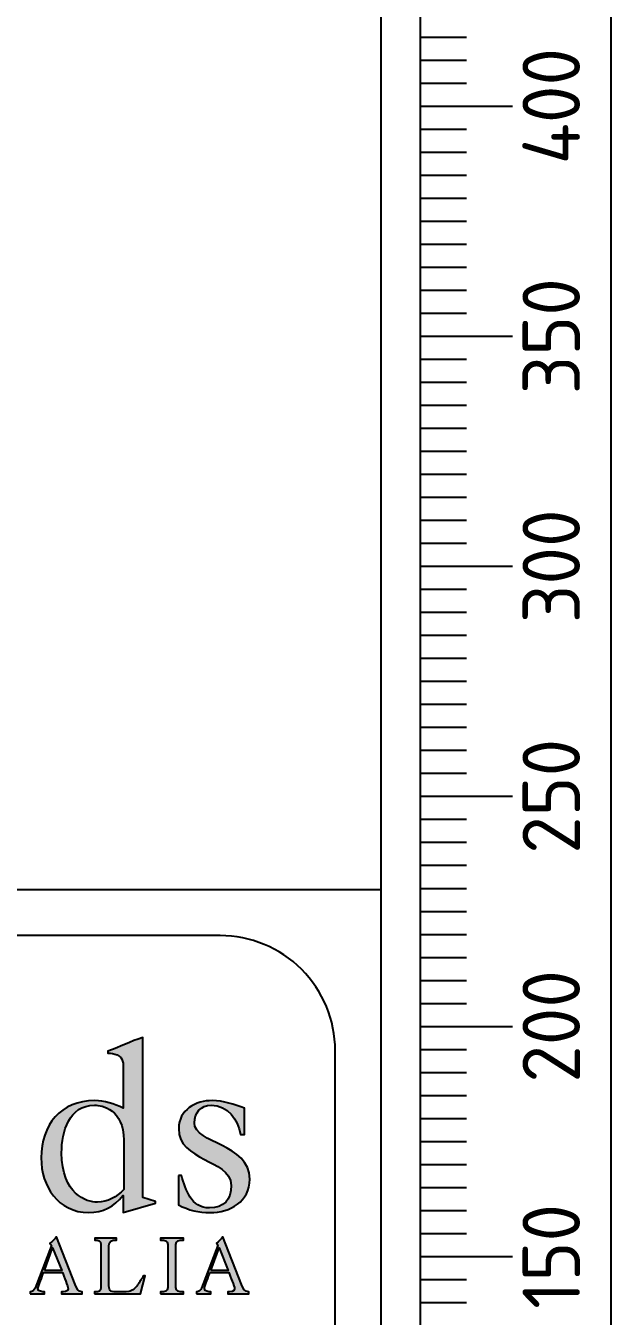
# Model space of a CAD drawing. Extents: x 0 to 1025, y -1312 to 297.
# Drawn here: x 402.78 to 415.5, y 73.57 to 101.61 of the extents above; entities that cross this region are included whole.
import ezdxf
from ezdxf.enums import TextEntityAlignment as Align

# ---------------------------------------------------------------- set-up
doc = ezdxf.new("R2010")
doc.units = 0
doc.header["$LTSCALE"] = 6
doc.header["$MEASUREMENT"] = 0
doc.layers.get('0').update_dxf_attribs({"linetype": 'CONTINUOUS'})
for name, color, linetype in [('L18', 4, 'CONTINUOUS'), ('L25', 1, 'CONTINUOUS'), ('T25', 1, 'CONTINUOUS'), ('TBLK18', 4, 'CONTINUOUS'), ('TBLK25', 1, 'CONTINUOUS'), ('TBLK35', 3, 'CONTINUOUS'), ('TBLK50', 7, 'CONTINUOUS')]:
    doc.layers.add(name, color=color, linetype=linetype)
doc.styles.add('ISO', font='iso3098b.shx')

# ---------------------------------------------------------------- blocks, each defined once
blk = doc.blocks.new('A3BBLK')
at = {"layer": 'TBLK50'}
blk.add_line((415.5, 4.5), (415.5, 292.5), dxfattribs=at)
blk = doc.blocks.new('MR logo')
at = {"layer": 'TBLK18'}
h = blk.add_hatch(color=256, dxfattribs=at)
edge = h.paths.add_edge_path(flags=16)
edge.add_spline(control_points=[(45.623, -9.558), (45.623, -8.212), (44.68, -8.03), (44.347, -8.03), (44.347, -8.03), (43.227, -8.03), (42.919, -9.193), (42.919, -10.099), (42.919, -10.099), (42.919, -11.917), (44.013, -12.25), (44.472, -12.25), (44.472, -12.25), (44.925, -12.25), (45.321, -12.017), (45.623, -11.697), (45.623, -11.697), (45.623, -11.697), (45.623, -9.558), (45.623, -9.558)], knot_values=[0, 0, 0, 0, 0.2, 0.2, 0.2, 0.2, 0.4, 0.4, 0.4, 0.4, 0.6, 0.6, 0.6, 0.6, 0.8, 0.8, 0.8, 0.8, 1, 1, 1, 1], degree=3, periodic=0)
edge = h.paths.add_edge_path()
edge.add_spline(control_points=[(45.601, -6.471), (45.601, -6.226), (45.607, -5.975), (45.33, -5.849), (45.33, -5.849), (45.192, -5.786), (45.085, -5.773), (44.934, -5.773), (44.934, -5.773), (44.934, -5.773), (44.934, -5.679), (44.934, -5.679), (44.934, -5.679), (45.45, -5.497), (45.928, -5.258), (46.443, -5.088), (46.443, -5.088), (46.443, -5.088), (46.443, -12.044), (46.443, -12.044), (46.443, -12.044), (46.443, -12.044), (47.003, -12.213), (47.003, -12.213), (47.003, -12.213), (47.003, -12.213), (47.003, -12.289), (47.003, -12.289), (47.003, -12.289), (47.003, -12.289), (45.601, -12.698), (45.601, -12.698), (45.601, -12.698), (45.601, -12.698), (45.601, -11.962), (45.601, -11.962), (45.601, -11.962), (45.601, -11.962), (45.576, -11.962), (45.576, -11.962), (45.576, -11.962), (45.211, -12.44), (44.72, -12.698), (44.098, -12.698), (44.098, -12.698), (42.771, -12.698), (42.028, -11.553), (42.028, -10.32), (42.028, -10.32), (42.028, -8.893), (42.884, -7.83), (44.355, -7.83), (44.355, -7.83), (44.783, -7.83), (45.198, -7.968), (45.601, -8.163), (45.601, -8.163), (45.601, -8.163), (45.601, -6.471), (45.601, -6.471)], knot_values=[0, 0, 0, 0, 0.066667, 0.066667, 0.066667, 0.066667, 0.133333, 0.133333, 0.133333, 0.133333, 0.2, 0.2, 0.2, 0.2, 0.266667, 0.266667, 0.266667, 0.266667, 0.333333, 0.333333, 0.333333, 0.333333, 0.4, 0.4, 0.4, 0.4, 0.466667, 0.466667, 0.466667, 0.466667, 0.533333, 0.533333, 0.533333, 0.533333, 0.6, 0.6, 0.6, 0.6, 0.666667, 0.666667, 0.666667, 0.666667, 0.733333, 0.733333, 0.733333, 0.733333, 0.8, 0.8, 0.8, 0.8, 0.866667, 0.866667, 0.866667, 0.866667, 0.933333, 0.933333, 0.933333, 0.933333, 1, 1, 1, 1], degree=3, periodic=0)
h = blk.add_hatch(color=256, dxfattribs=at)
edge = h.paths.add_edge_path()
edge.add_spline(control_points=[(47.997, -11.088), (47.997, -11.088), (48.129, -11.088), (48.129, -11.088), (48.129, -11.088), (48.324, -11.723), (48.538, -12.497), (49.349, -12.497), (49.349, -12.497), (49.972, -12.497), (50.286, -12.144), (50.286, -11.528), (50.286, -11.528), (50.286, -10.874), (49.62, -10.673), (49.135, -10.396), (49.135, -10.396), (48.538, -10.05), (48.009, -9.792), (48.009, -9.044), (48.009, -9.044), (48.009, -8.239), (48.752, -7.83), (49.469, -7.83), (49.469, -7.83), (49.953, -7.83), (50.425, -8.006), (50.871, -8.163), (50.871, -8.163), (50.871, -8.163), (50.871, -9.302), (50.871, -9.302), (50.871, -9.302), (50.871, -9.302), (50.701, -9.302), (50.701, -9.302), (50.701, -9.302), (50.576, -8.66), (50.142, -8.037), (49.425, -8.037), (49.425, -8.037), (48.978, -8.037), (48.689, -8.358), (48.689, -8.798), (48.689, -8.798), (48.689, -9.717), (51.097, -9.685), (51.097, -11.251), (51.097, -11.251), (51.097, -12.226), (50.248, -12.698), (49.374, -12.698), (49.374, -12.698), (48.89, -12.698), (48.431, -12.603), (47.997, -12.358), (47.997, -12.358), (47.997, -12.358), (47.997, -11.088), (47.997, -11.088)], knot_values=[0, 0, 0, 0, 0.066667, 0.066667, 0.066667, 0.066667, 0.133333, 0.133333, 0.133333, 0.133333, 0.2, 0.2, 0.2, 0.2, 0.266667, 0.266667, 0.266667, 0.266667, 0.333333, 0.333333, 0.333333, 0.333333, 0.4, 0.4, 0.4, 0.4, 0.466667, 0.466667, 0.466667, 0.466667, 0.533333, 0.533333, 0.533333, 0.533333, 0.6, 0.6, 0.6, 0.6, 0.666667, 0.666667, 0.666667, 0.666667, 0.733333, 0.733333, 0.733333, 0.733333, 0.8, 0.8, 0.8, 0.8, 0.866667, 0.866667, 0.866667, 0.866667, 0.933333, 0.933333, 0.933333, 0.933333, 1, 1, 1, 1], degree=3, periodic=0)
h = blk.add_hatch(color=256, dxfattribs=at)
edge = h.paths.add_edge_path(flags=16)
edge.add_spline(control_points=[(42.167, -15.213), (42.167, -15.213), (42.921, -15.213), (42.921, -15.213), (42.921, -15.213), (42.921, -15.213), (42.525, -14.232), (42.525, -14.232), (42.525, -14.232), (42.525, -14.232), (42.167, -15.213), (42.167, -15.213)], knot_values=[0, 0, 0, 0, 0.333333, 0.333333, 0.333333, 0.333333, 0.666667, 0.666667, 0.666667, 0.666667, 1, 1, 1, 1], degree=3, periodic=0)
edge = h.paths.add_edge_path()
edge.add_spline(control_points=[(41.544, -16.226), (41.544, -16.226), (41.544, -16.151), (41.544, -16.151), (41.544, -16.151), (41.645, -16.144), (41.733, -16.075), (41.764, -15.981), (41.764, -15.981), (41.764, -15.981), (42.475, -14.132), (42.475, -14.132), (42.475, -14.132), (42.475, -14.132), (42.412, -14.025), (42.412, -14.025), (42.412, -14.025), (42.525, -13.962), (42.613, -13.855), (42.695, -13.754), (42.695, -13.754), (42.695, -13.754), (43.506, -15.83), (43.506, -15.83), (43.506, -15.83), (43.588, -16.031), (43.626, -16.119), (43.815, -16.151), (43.815, -16.151), (43.815, -16.151), (43.815, -16.226), (43.815, -16.226), (43.815, -16.226), (43.815, -16.226), (42.909, -16.226), (42.909, -16.226), (42.909, -16.226), (42.909, -16.226), (42.909, -16.151), (42.909, -16.151), (42.909, -16.151), (43.01, -16.151), (43.198, -16.151), (43.198, -16.012), (43.198, -16.012), (43.198, -15.912), (43.003, -15.465), (42.959, -15.308), (42.959, -15.308), (42.959, -15.308), (42.129, -15.308), (42.129, -15.308), (42.129, -15.308), (42.091, -15.434), (41.89, -15.912), (41.89, -16), (41.89, -16), (41.89, -16.138), (42.072, -16.138), (42.173, -16.151), (42.173, -16.151), (42.173, -16.151), (42.173, -16.226), (42.173, -16.226), (42.173, -16.226), (42.173, -16.226), (41.544, -16.226), (41.544, -16.226)], knot_values=[0, 0, 0, 0, 0.058824, 0.058824, 0.058824, 0.058824, 0.117647, 0.117647, 0.117647, 0.117647, 0.176471, 0.176471, 0.176471, 0.176471, 0.235294, 0.235294, 0.235294, 0.235294, 0.294118, 0.294118, 0.294118, 0.294118, 0.352941, 0.352941, 0.352941, 0.352941, 0.411765, 0.411765, 0.411765, 0.411765, 0.470588, 0.470588, 0.470588, 0.470588, 0.529412, 0.529412, 0.529412, 0.529412, 0.588235, 0.588235, 0.588235, 0.588235, 0.647059, 0.647059, 0.647059, 0.647059, 0.705882, 0.705882, 0.705882, 0.705882, 0.764706, 0.764706, 0.764706, 0.764706, 0.823529, 0.823529, 0.823529, 0.823529, 0.882353, 0.882353, 0.882353, 0.882353, 0.941176, 0.941176, 0.941176, 0.941176, 1, 1, 1, 1], degree=3, periodic=0)
h = blk.add_hatch(color=256, dxfattribs=at)
edge = h.paths.add_edge_path()
edge.add_spline(control_points=[(44.349, -16.226), (44.349, -16.226), (44.349, -16.151), (44.349, -16.151), (44.349, -16.151), (44.544, -16.151), (44.626, -16.132), (44.626, -15.956), (44.626, -15.956), (44.626, -15.956), (44.626, -14.088), (44.626, -14.088), (44.626, -14.088), (44.626, -13.912), (44.5, -13.893), (44.362, -13.893), (44.362, -13.893), (44.362, -13.893), (44.362, -13.817), (44.362, -13.817), (44.362, -13.817), (44.362, -13.817), (45.311, -13.817), (45.311, -13.817), (45.311, -13.817), (45.311, -13.817), (45.311, -13.893), (45.311, -13.893), (45.311, -13.893), (45.072, -13.893), (44.978, -13.949), (44.978, -14.125), (44.978, -14.125), (44.978, -14.125), (44.978, -15.874), (44.978, -15.874), (44.978, -15.874), (44.978, -16.144), (45.066, -16.151), (45.406, -16.151), (45.406, -16.151), (45.544, -16.151), (45.695, -16.151), (45.833, -16.125), (45.833, -16.125), (46.022, -16.094), (46.116, -15.987), (46.223, -15.842), (46.223, -15.842), (46.311, -15.717), (46.393, -15.585), (46.475, -15.446), (46.475, -15.446), (46.475, -15.446), (46.544, -15.446), (46.544, -15.446), (46.544, -15.446), (46.544, -15.446), (46.349, -16.226), (46.349, -16.226), (46.349, -16.226), (46.349, -16.226), (44.349, -16.226), (44.349, -16.226)], knot_values=[0, 0, 0, 0, 0.0625, 0.0625, 0.0625, 0.0625, 0.125, 0.125, 0.125, 0.125, 0.1875, 0.1875, 0.1875, 0.1875, 0.25, 0.25, 0.25, 0.25, 0.3125, 0.3125, 0.3125, 0.3125, 0.375, 0.375, 0.375, 0.375, 0.4375, 0.4375, 0.4375, 0.4375, 0.5, 0.5, 0.5, 0.5, 0.5625, 0.5625, 0.5625, 0.5625, 0.625, 0.625, 0.625, 0.625, 0.6875, 0.6875, 0.6875, 0.6875, 0.75, 0.75, 0.75, 0.75, 0.8125, 0.8125, 0.8125, 0.8125, 0.875, 0.875, 0.875, 0.875, 0.9375, 0.9375, 0.9375, 0.9375, 1, 1, 1, 1], degree=3, periodic=0)
h = blk.add_hatch(color=256, dxfattribs=at)
edge = h.paths.add_edge_path()
edge.add_spline(control_points=[(47.217, -16.226), (47.217, -16.226), (47.217, -16.151), (47.217, -16.151), (47.217, -16.151), (47.406, -16.151), (47.531, -16.132), (47.531, -15.956), (47.531, -15.956), (47.531, -15.956), (47.531, -14.088), (47.531, -14.088), (47.531, -14.088), (47.531, -13.912), (47.406, -13.893), (47.217, -13.893), (47.217, -13.893), (47.217, -13.893), (47.217, -13.817), (47.217, -13.817), (47.217, -13.817), (47.217, -13.817), (48.211, -13.817), (48.211, -13.817), (48.211, -13.817), (48.211, -13.817), (48.211, -13.893), (48.211, -13.893), (48.211, -13.893), (48.009, -13.893), (47.884, -13.912), (47.884, -14.088), (47.884, -14.088), (47.884, -14.088), (47.884, -15.956), (47.884, -15.956), (47.884, -15.956), (47.884, -16.132), (48.009, -16.151), (48.211, -16.151), (48.211, -16.151), (48.211, -16.151), (48.211, -16.226), (48.211, -16.226), (48.211, -16.226), (48.211, -16.226), (47.217, -16.226), (47.217, -16.226)], knot_values=[0, 0, 0, 0, 0.083333, 0.083333, 0.083333, 0.083333, 0.166667, 0.166667, 0.166667, 0.166667, 0.25, 0.25, 0.25, 0.25, 0.333333, 0.333333, 0.333333, 0.333333, 0.416667, 0.416667, 0.416667, 0.416667, 0.5, 0.5, 0.5, 0.5, 0.583333, 0.583333, 0.583333, 0.583333, 0.666667, 0.666667, 0.666667, 0.666667, 0.75, 0.75, 0.75, 0.75, 0.833333, 0.833333, 0.833333, 0.833333, 0.916667, 0.916667, 0.916667, 0.916667, 1, 1, 1, 1], degree=3, periodic=0)
h = blk.add_hatch(color=256, dxfattribs=at)
edge = h.paths.add_edge_path()
edge.add_spline(control_points=[(48.777, -16.226), (48.777, -16.226), (48.777, -16.151), (48.777, -16.151), (48.777, -16.151), (48.877, -16.144), (48.965, -16.075), (48.997, -15.981), (48.997, -15.981), (48.997, -15.981), (49.708, -14.132), (49.708, -14.132), (49.708, -14.132), (49.708, -14.132), (49.645, -14.025), (49.645, -14.025), (49.645, -14.025), (49.764, -13.962), (49.846, -13.855), (49.928, -13.754), (49.928, -13.754), (49.928, -13.754), (50.745, -15.83), (50.745, -15.83), (50.745, -15.83), (50.821, -16.031), (50.865, -16.119), (51.053, -16.151), (51.053, -16.151), (51.053, -16.151), (51.053, -16.226), (51.053, -16.226), (51.053, -16.226), (51.053, -16.226), (50.142, -16.226), (50.142, -16.226), (50.142, -16.226), (50.142, -16.226), (50.142, -16.151), (50.142, -16.151), (50.142, -16.151), (50.248, -16.151), (50.437, -16.151), (50.437, -16.012), (50.437, -16.012), (50.437, -15.912), (50.242, -15.465), (50.192, -15.308), (50.192, -15.308), (50.192, -15.308), (49.362, -15.308), (49.362, -15.308), (49.362, -15.308), (49.324, -15.434), (49.123, -15.912), (49.123, -16), (49.123, -16), (49.123, -16.138), (49.311, -16.138), (49.406, -16.151), (49.406, -16.151), (49.406, -16.151), (49.406, -16.226), (49.406, -16.226), (49.406, -16.226), (49.406, -16.226), (48.777, -16.226), (48.777, -16.226)], knot_values=[0, 0, 0, 0, 0.058824, 0.058824, 0.058824, 0.058824, 0.117647, 0.117647, 0.117647, 0.117647, 0.176471, 0.176471, 0.176471, 0.176471, 0.235294, 0.235294, 0.235294, 0.235294, 0.294118, 0.294118, 0.294118, 0.294118, 0.352941, 0.352941, 0.352941, 0.352941, 0.411765, 0.411765, 0.411765, 0.411765, 0.470588, 0.470588, 0.470588, 0.470588, 0.529412, 0.529412, 0.529412, 0.529412, 0.588235, 0.588235, 0.588235, 0.588235, 0.647059, 0.647059, 0.647059, 0.647059, 0.705882, 0.705882, 0.705882, 0.705882, 0.764706, 0.764706, 0.764706, 0.764706, 0.823529, 0.823529, 0.823529, 0.823529, 0.882353, 0.882353, 0.882353, 0.882353, 0.941176, 0.941176, 0.941176, 0.941176, 1, 1, 1, 1], degree=3, periodic=0)
edge = h.paths.add_edge_path(flags=16)
edge.add_spline(control_points=[(49.399, -15.213), (49.399, -15.213), (50.154, -15.213), (50.154, -15.213), (50.154, -15.213), (50.154, -15.213), (49.764, -14.232), (49.764, -14.232), (49.764, -14.232), (49.764, -14.232), (49.399, -15.213), (49.399, -15.213)], knot_values=[0, 0, 0, 0, 0.333333, 0.333333, 0.333333, 0.333333, 0.666667, 0.666667, 0.666667, 0.666667, 1, 1, 1, 1], degree=3, periodic=0)
for points, knots in [([(45.601, -6.471), (45.601, -6.226), (45.607, -5.975), (45.33, -5.849), (45.33, -5.849), (45.192, -5.786), (45.085, -5.773), (44.934, -5.773), (44.934, -5.773), (44.934, -5.773), (44.934, -5.679), (44.934, -5.679), (44.934, -5.679), (45.45, -5.497), (45.928, -5.258), (46.443, -5.088), (46.443, -5.088), (46.443, -5.088), (46.443, -12.044), (46.443, -12.044), (46.443, -12.044), (46.443, -12.044), (47.003, -12.213), (47.003, -12.213), (47.003, -12.213), (47.003, -12.213), (47.003, -12.289), (47.003, -12.289), (47.003, -12.289), (47.003, -12.289), (45.601, -12.698), (45.601, -12.698), (45.601, -12.698), (45.601, -12.698), (45.601, -11.962), (45.601, -11.962), (45.601, -11.962), (45.601, -11.962), (45.576, -11.962), (45.576, -11.962), (45.576, -11.962), (45.211, -12.44), (44.72, -12.698), (44.098, -12.698), (44.098, -12.698), (42.771, -12.698), (42.028, -11.553), (42.028, -10.32), (42.028, -10.32), (42.028, -8.893), (42.884, -7.83), (44.355, -7.83), (44.355, -7.83), (44.783, -7.83), (45.198, -7.968), (45.601, -8.163), (45.601, -8.163), (45.601, -8.163), (45.601, -6.471), (45.601, -6.471)], [0, 0, 0, 0, 0.066667, 0.066667, 0.066667, 0.066667, 0.133333, 0.133333, 0.133333, 0.133333, 0.2, 0.2, 0.2, 0.2, 0.266667, 0.266667, 0.266667, 0.266667, 0.333333, 0.333333, 0.333333, 0.333333, 0.4, 0.4, 0.4, 0.4, 0.466667, 0.466667, 0.466667, 0.466667, 0.533333, 0.533333, 0.533333, 0.533333, 0.6, 0.6, 0.6, 0.6, 0.666667, 0.666667, 0.666667, 0.666667, 0.733333, 0.733333, 0.733333, 0.733333, 0.8, 0.8, 0.8, 0.8, 0.866667, 0.866667, 0.866667, 0.866667, 0.933333, 0.933333, 0.933333, 0.933333, 1, 1, 1, 1]), ([(47.997, -11.088), (47.997, -11.088), (48.129, -11.088), (48.129, -11.088), (48.129, -11.088), (48.324, -11.723), (48.538, -12.497), (49.349, -12.497), (49.349, -12.497), (49.972, -12.497), (50.286, -12.144), (50.286, -11.528), (50.286, -11.528), (50.286, -10.874), (49.62, -10.673), (49.135, -10.396), (49.135, -10.396), (48.538, -10.05), (48.009, -9.792), (48.009, -9.044), (48.009, -9.044), (48.009, -8.239), (48.752, -7.83), (49.469, -7.83), (49.469, -7.83), (49.953, -7.83), (50.425, -8.006), (50.871, -8.163), (50.871, -8.163), (50.871, -8.163), (50.871, -9.302), (50.871, -9.302), (50.871, -9.302), (50.871, -9.302), (50.701, -9.302), (50.701, -9.302), (50.701, -9.302), (50.576, -8.66), (50.142, -8.037), (49.425, -8.037), (49.425, -8.037), (48.978, -8.037), (48.689, -8.358), (48.689, -8.798), (48.689, -8.798), (48.689, -9.717), (51.097, -9.685), (51.097, -11.251), (51.097, -11.251), (51.097, -12.226), (50.248, -12.698), (49.374, -12.698), (49.374, -12.698), (48.89, -12.698), (48.431, -12.603), (47.997, -12.358), (47.997, -12.358), (47.997, -12.358), (47.997, -11.088), (47.997, -11.088)], [0, 0, 0, 0, 0.066667, 0.066667, 0.066667, 0.066667, 0.133333, 0.133333, 0.133333, 0.133333, 0.2, 0.2, 0.2, 0.2, 0.266667, 0.266667, 0.266667, 0.266667, 0.333333, 0.333333, 0.333333, 0.333333, 0.4, 0.4, 0.4, 0.4, 0.466667, 0.466667, 0.466667, 0.466667, 0.533333, 0.533333, 0.533333, 0.533333, 0.6, 0.6, 0.6, 0.6, 0.666667, 0.666667, 0.666667, 0.666667, 0.733333, 0.733333, 0.733333, 0.733333, 0.8, 0.8, 0.8, 0.8, 0.866667, 0.866667, 0.866667, 0.866667, 0.933333, 0.933333, 0.933333, 0.933333, 1, 1, 1, 1]), ([(45.623, -9.558), (45.623, -8.212), (44.68, -8.03), (44.347, -8.03), (44.347, -8.03), (43.227, -8.03), (42.919, -9.193), (42.919, -10.099), (42.919, -10.099), (42.919, -11.917), (44.013, -12.25), (44.472, -12.25), (44.472, -12.25), (44.925, -12.25), (45.321, -12.017), (45.623, -11.697), (45.623, -11.697), (45.623, -11.697), (45.623, -9.558), (45.623, -9.558)], [0, 0, 0, 0, 0.2, 0.2, 0.2, 0.2, 0.4, 0.4, 0.4, 0.4, 0.6, 0.6, 0.6, 0.6, 0.8, 0.8, 0.8, 0.8, 1, 1, 1, 1]), ([(41.544, -16.226), (41.544, -16.226), (41.544, -16.151), (41.544, -16.151), (41.544, -16.151), (41.645, -16.144), (41.733, -16.075), (41.764, -15.981), (41.764, -15.981), (41.764, -15.981), (42.475, -14.132), (42.475, -14.132), (42.475, -14.132), (42.475, -14.132), (42.412, -14.025), (42.412, -14.025), (42.412, -14.025), (42.525, -13.962), (42.613, -13.855), (42.695, -13.754), (42.695, -13.754), (42.695, -13.754), (43.506, -15.83), (43.506, -15.83), (43.506, -15.83), (43.588, -16.031), (43.626, -16.119), (43.815, -16.151), (43.815, -16.151), (43.815, -16.151), (43.815, -16.226), (43.815, -16.226), (43.815, -16.226), (43.815, -16.226), (42.909, -16.226), (42.909, -16.226), (42.909, -16.226), (42.909, -16.226), (42.909, -16.151), (42.909, -16.151), (42.909, -16.151), (43.01, -16.151), (43.198, -16.151), (43.198, -16.012), (43.198, -16.012), (43.198, -15.912), (43.003, -15.465), (42.959, -15.308), (42.959, -15.308), (42.959, -15.308), (42.129, -15.308), (42.129, -15.308), (42.129, -15.308), (42.091, -15.434), (41.89, -15.912), (41.89, -16), (41.89, -16), (41.89, -16.138), (42.072, -16.138), (42.173, -16.151), (42.173, -16.151), (42.173, -16.151), (42.173, -16.226), (42.173, -16.226), (42.173, -16.226), (42.173, -16.226), (41.544, -16.226), (41.544, -16.226)], [0, 0, 0, 0, 0.058824, 0.058824, 0.058824, 0.058824, 0.117647, 0.117647, 0.117647, 0.117647, 0.176471, 0.176471, 0.176471, 0.176471, 0.235294, 0.235294, 0.235294, 0.235294, 0.294118, 0.294118, 0.294118, 0.294118, 0.352941, 0.352941, 0.352941, 0.352941, 0.411765, 0.411765, 0.411765, 0.411765, 0.470588, 0.470588, 0.470588, 0.470588, 0.529412, 0.529412, 0.529412, 0.529412, 0.588235, 0.588235, 0.588235, 0.588235, 0.647059, 0.647059, 0.647059, 0.647059, 0.705882, 0.705882, 0.705882, 0.705882, 0.764706, 0.764706, 0.764706, 0.764706, 0.823529, 0.823529, 0.823529, 0.823529, 0.882353, 0.882353, 0.882353, 0.882353, 0.941176, 0.941176, 0.941176, 0.941176, 1, 1, 1, 1]), ([(44.349, -16.226), (44.349, -16.226), (44.349, -16.151), (44.349, -16.151), (44.349, -16.151), (44.544, -16.151), (44.626, -16.132), (44.626, -15.956), (44.626, -15.956), (44.626, -15.956), (44.626, -14.088), (44.626, -14.088), (44.626, -14.088), (44.626, -13.912), (44.5, -13.893), (44.362, -13.893), (44.362, -13.893), (44.362, -13.893), (44.362, -13.817), (44.362, -13.817), (44.362, -13.817), (44.362, -13.817), (45.311, -13.817), (45.311, -13.817), (45.311, -13.817), (45.311, -13.817), (45.311, -13.893), (45.311, -13.893), (45.311, -13.893), (45.072, -13.893), (44.978, -13.949), (44.978, -14.125), (44.978, -14.125), (44.978, -14.125), (44.978, -15.874), (44.978, -15.874), (44.978, -15.874), (44.978, -16.144), (45.066, -16.151), (45.406, -16.151), (45.406, -16.151), (45.544, -16.151), (45.695, -16.151), (45.833, -16.125), (45.833, -16.125), (46.022, -16.094), (46.116, -15.987), (46.223, -15.842), (46.223, -15.842), (46.311, -15.717), (46.393, -15.585), (46.475, -15.446), (46.475, -15.446), (46.475, -15.446), (46.544, -15.446), (46.544, -15.446), (46.544, -15.446), (46.544, -15.446), (46.349, -16.226), (46.349, -16.226), (46.349, -16.226), (46.349, -16.226), (44.349, -16.226), (44.349, -16.226)], [0, 0, 0, 0, 0.0625, 0.0625, 0.0625, 0.0625, 0.125, 0.125, 0.125, 0.125, 0.1875, 0.1875, 0.1875, 0.1875, 0.25, 0.25, 0.25, 0.25, 0.3125, 0.3125, 0.3125, 0.3125, 0.375, 0.375, 0.375, 0.375, 0.4375, 0.4375, 0.4375, 0.4375, 0.5, 0.5, 0.5, 0.5, 0.5625, 0.5625, 0.5625, 0.5625, 0.625, 0.625, 0.625, 0.625, 0.6875, 0.6875, 0.6875, 0.6875, 0.75, 0.75, 0.75, 0.75, 0.8125, 0.8125, 0.8125, 0.8125, 0.875, 0.875, 0.875, 0.875, 0.9375, 0.9375, 0.9375, 0.9375, 1, 1, 1, 1]), ([(47.217, -16.226), (47.217, -16.226), (47.217, -16.151), (47.217, -16.151), (47.217, -16.151), (47.406, -16.151), (47.531, -16.132), (47.531, -15.956), (47.531, -15.956), (47.531, -15.956), (47.531, -14.088), (47.531, -14.088), (47.531, -14.088), (47.531, -13.912), (47.406, -13.893), (47.217, -13.893), (47.217, -13.893), (47.217, -13.893), (47.217, -13.817), (47.217, -13.817), (47.217, -13.817), (47.217, -13.817), (48.211, -13.817), (48.211, -13.817), (48.211, -13.817), (48.211, -13.817), (48.211, -13.893), (48.211, -13.893), (48.211, -13.893), (48.009, -13.893), (47.884, -13.912), (47.884, -14.088), (47.884, -14.088), (47.884, -14.088), (47.884, -15.956), (47.884, -15.956), (47.884, -15.956), (47.884, -16.132), (48.009, -16.151), (48.211, -16.151), (48.211, -16.151), (48.211, -16.151), (48.211, -16.226), (48.211, -16.226), (48.211, -16.226), (48.211, -16.226), (47.217, -16.226), (47.217, -16.226)], [0, 0, 0, 0, 0.083333, 0.083333, 0.083333, 0.083333, 0.166667, 0.166667, 0.166667, 0.166667, 0.25, 0.25, 0.25, 0.25, 0.333333, 0.333333, 0.333333, 0.333333, 0.416667, 0.416667, 0.416667, 0.416667, 0.5, 0.5, 0.5, 0.5, 0.583333, 0.583333, 0.583333, 0.583333, 0.666667, 0.666667, 0.666667, 0.666667, 0.75, 0.75, 0.75, 0.75, 0.833333, 0.833333, 0.833333, 0.833333, 0.916667, 0.916667, 0.916667, 0.916667, 1, 1, 1, 1]), ([(48.777, -16.226), (48.777, -16.226), (48.777, -16.151), (48.777, -16.151), (48.777, -16.151), (48.877, -16.144), (48.965, -16.075), (48.997, -15.981), (48.997, -15.981), (48.997, -15.981), (49.708, -14.132), (49.708, -14.132), (49.708, -14.132), (49.708, -14.132), (49.645, -14.025), (49.645, -14.025), (49.645, -14.025), (49.764, -13.962), (49.846, -13.855), (49.928, -13.754), (49.928, -13.754), (49.928, -13.754), (50.745, -15.83), (50.745, -15.83), (50.745, -15.83), (50.821, -16.031), (50.865, -16.119), (51.053, -16.151), (51.053, -16.151), (51.053, -16.151), (51.053, -16.226), (51.053, -16.226), (51.053, -16.226), (51.053, -16.226), (50.142, -16.226), (50.142, -16.226), (50.142, -16.226), (50.142, -16.226), (50.142, -16.151), (50.142, -16.151), (50.142, -16.151), (50.248, -16.151), (50.437, -16.151), (50.437, -16.012), (50.437, -16.012), (50.437, -15.912), (50.242, -15.465), (50.192, -15.308), (50.192, -15.308), (50.192, -15.308), (49.362, -15.308), (49.362, -15.308), (49.362, -15.308), (49.324, -15.434), (49.123, -15.912), (49.123, -16), (49.123, -16), (49.123, -16.138), (49.311, -16.138), (49.406, -16.151), (49.406, -16.151), (49.406, -16.151), (49.406, -16.226), (49.406, -16.226), (49.406, -16.226), (49.406, -16.226), (48.777, -16.226), (48.777, -16.226)], [0, 0, 0, 0, 0.058824, 0.058824, 0.058824, 0.058824, 0.117647, 0.117647, 0.117647, 0.117647, 0.176471, 0.176471, 0.176471, 0.176471, 0.235294, 0.235294, 0.235294, 0.235294, 0.294118, 0.294118, 0.294118, 0.294118, 0.352941, 0.352941, 0.352941, 0.352941, 0.411765, 0.411765, 0.411765, 0.411765, 0.470588, 0.470588, 0.470588, 0.470588, 0.529412, 0.529412, 0.529412, 0.529412, 0.588235, 0.588235, 0.588235, 0.588235, 0.647059, 0.647059, 0.647059, 0.647059, 0.705882, 0.705882, 0.705882, 0.705882, 0.764706, 0.764706, 0.764706, 0.764706, 0.823529, 0.823529, 0.823529, 0.823529, 0.882353, 0.882353, 0.882353, 0.882353, 0.941176, 0.941176, 0.941176, 0.941176, 1, 1, 1, 1]), ([(42.167, -15.213), (42.167, -15.213), (42.921, -15.213), (42.921, -15.213), (42.921, -15.213), (42.921, -15.213), (42.525, -14.232), (42.525, -14.232), (42.525, -14.232), (42.525, -14.232), (42.167, -15.213), (42.167, -15.213)], [0, 0, 0, 0, 0.333333, 0.333333, 0.333333, 0.333333, 0.666667, 0.666667, 0.666667, 0.666667, 1, 1, 1, 1]), ([(49.399, -15.213), (49.399, -15.213), (50.154, -15.213), (50.154, -15.213), (50.154, -15.213), (50.154, -15.213), (49.764, -14.232), (49.764, -14.232), (49.764, -14.232), (49.764, -14.232), (49.399, -15.213), (49.399, -15.213)], [0, 0, 0, 0, 0.333333, 0.333333, 0.333333, 0.333333, 0.666667, 0.666667, 0.666667, 0.666667, 1, 1, 1, 1])]:
    blk.add_open_spline(points, degree=3, knots=knots, dxfattribs=at)
blk = doc.blocks.new('a3_in_vtblk std dwg')
at = {"layer": 'TBLK35'}
for p, q in [((410.5, 37), (410.5, 292.5)), ((352.5, 82.841), (410.5, 82.841))]:
    blk.add_line(p, q, dxfattribs=at)
at = {"layer": 'TBLK50'}
blk.add_lwpolyline([(409.5, 40.5), (409.5, 79.341, 0.414214), (407, 81.841), (356, 81.841, 0.414214), (353.5, 79.341), (353.5, 40.5, 0.414214), (356, 38), (407, 38, 0.414214)], format="xyb", close=True, dxfattribs=at)
blk.add_blockref('A3BBLK', (0, 0))
at = {"xscale": 0.5, "yscale": 0.5}
blk.add_blockref('MR logo', (382.095, 82.171), dxfattribs=at)
at = {"layer": 'TBLK18', "style": 'ISO'}
blk.add_attdef('MR_DIRECTORATE', text='', height=1.5, dxfattribs=at).set_placement((381.5, 68.119), align=Align.CENTER)
for tag, p in [('STREET_NAME', (355.514, 62.1)), ('SUBURB_POSTCODE', (388.488, 62.1)), ('TELEPHONE_NO.', (368.306, 59.836)), ('FAX_NO.', (393.555, 59.836))]:
    blk.add_attdef(tag, p, '', height=1.5, dxfattribs=at)
at = {"layer": 'TBLK25', "style": 'ISO'}
for tag, height, p in [('MR_BRANCH', 2, (381.5, 65.199)), ('ROAD_SECTION', 1.75, (384.5, 29.162)), ('SLK', 1.75, (384.5, 26.108)), ('CHAINAGE', 1.75, (384.5, 19.205))]:
    blk.add_attdef(tag, text='', height=height, dxfattribs=at).set_placement(p, align=Align.CENTER)
for tag, p, height in [('FILE_NUMBER', (371.773, 54.237), 2.5), ('DESIGNED_/_DRAWN', (371.773, 49.487), 2), ('VERIFIED', (371.773, 44.487), 2), ('APPROVED', (371.773, 39.487), 2), ('LOCAL_AUTHORITY', (370.48, 16.733), 1.25)]:
    blk.add_attdef(tag, p, '', height=height, dxfattribs=at)
at = {"layer": 'TBLK35', "style": 'ISO', "width": 0.9}
for tag, p in [('ROAD_PROJECT&NUMBER', (384.5, 32.231)), ('DRAWING_DESCRIPTION', (384.5, 22.288))]:
    blk.add_attdef(tag, text='', height=2.5, dxfattribs=at).set_placement(p, align=Align.CENTER)
at = {"layer": 'TBLK50', "style": 'ISO'}
blk.add_attdef('MRWA_DRG_NUMBER', (356.288, 6.085), '', height=5, dxfattribs=at)
blk = doc.blocks.new('sca10_3')
at = {"layer": 'L18'}
for p, q in [((-4.145, 14), (-4.145, 89)), ((-4.145, 55.5), (-3.145, 55.5)), ((-4.145, 55), (-3.145, 55)), ((-4.145, 54.5), (-3.145, 54.5)), ((-4.145, 54), (-2.145, 54)), ((-4.145, 53.5), (-3.145, 53.5)), ((-4.145, 53), (-3.145, 53)), ((-4.145, 52.5), (-3.145, 52.5)), ((-4.145, 52), (-3.145, 52)), ((-4.145, 51.5), (-3.145, 51.5)), ((-4.145, 51), (-3.145, 51)), ((-4.145, 50.5), (-3.145, 50.5)), ((-4.145, 50), (-3.145, 50)), ((-4.145, 49.5), (-3.145, 49.5)), ((-4.145, 49), (-2.145, 49)), ((-4.145, 48.5), (-3.145, 48.5)), ((-4.145, 48), (-3.145, 48)), ((-4.145, 47.5), (-3.145, 47.5)), ((-4.145, 47), (-3.145, 47)), ((-4.145, 46.5), (-3.145, 46.5)), ((-4.145, 46), (-3.145, 46)), ((-4.145, 45.5), (-3.145, 45.5)), ((-4.145, 45), (-3.145, 45)), ((-4.145, 44.5), (-3.145, 44.5)), ((-4.145, 44), (-2.145, 44)), ((-4.145, 43.5), (-3.145, 43.5)), ((-4.145, 43), (-3.145, 43)), ((-4.145, 42.5), (-3.145, 42.5)), ((-4.145, 42), (-3.145, 42)), ((-4.145, 41.5), (-3.145, 41.5)), ((-4.145, 41), (-3.145, 41)), ((-4.145, 40.5), (-3.145, 40.5)), ((-4.145, 40), (-3.145, 40)), ((-4.145, 39.5), (-3.145, 39.5)), ((-4.145, 39), (-2.145, 39)), ((-4.145, 38.5), (-3.145, 38.5)), ((-4.145, 38), (-3.145, 38)), ((-4.145, 37.5), (-3.145, 37.5)), ((-4.145, 37), (-3.145, 37)), ((-4.145, 36.5), (-3.145, 36.5)), ((-4.145, 36), (-3.145, 36)), ((-4.145, 35.5), (-3.145, 35.5)), ((-4.145, 35), (-3.145, 35)), ((-4.145, 34.5), (-3.145, 34.5)), ((-4.145, 34), (-2.145, 34)), ((-4.145, 33.5), (-3.145, 33.5)), ((-4.145, 33), (-3.145, 33)), ((-4.145, 32.5), (-3.145, 32.5)), ((-4.145, 32), (-3.145, 32)), ((-4.145, 31.5), (-3.145, 31.5)), ((-4.145, 31), (-3.145, 31)), ((-4.145, 30.5), (-3.145, 30.5)), ((-4.145, 30), (-3.145, 30)), ((-4.145, 29.5), (-3.145, 29.5)), ((-4.145, 29), (-2.145, 29)), ((-4.145, 28.5), (-3.145, 28.5)), ((-4.145, 28), (-3.145, 28))]:
    blk.add_line(p, q, dxfattribs=at)
at = {"layer": 'L18', "style": 'ISO'}
for s, p in [('400', (-0.678, 54)), ('350', (-0.678, 49)), ('300', (-0.678, 44)), ('250', (-0.678, 39)), ('200', (-0.678, 34)), ('150', (-0.678, 29))]:
    blk.add_text(s, height=1.25, rotation=90, dxfattribs=at).set_placement(p, align=Align.CENTER)

msp = doc.modelspace()

# ---------------------------------------------------------------- block references
at = {"layer": 'L25'}
msp.add_blockref('sca10_3', (415.5, 45.868453), dxfattribs=at)
at = {"layer": 'T25'}
msp.add_blockref('a3_in_vtblk std dwg', (0, 0), dxfattribs=at)

doc.saveas('drawing.dxf')
